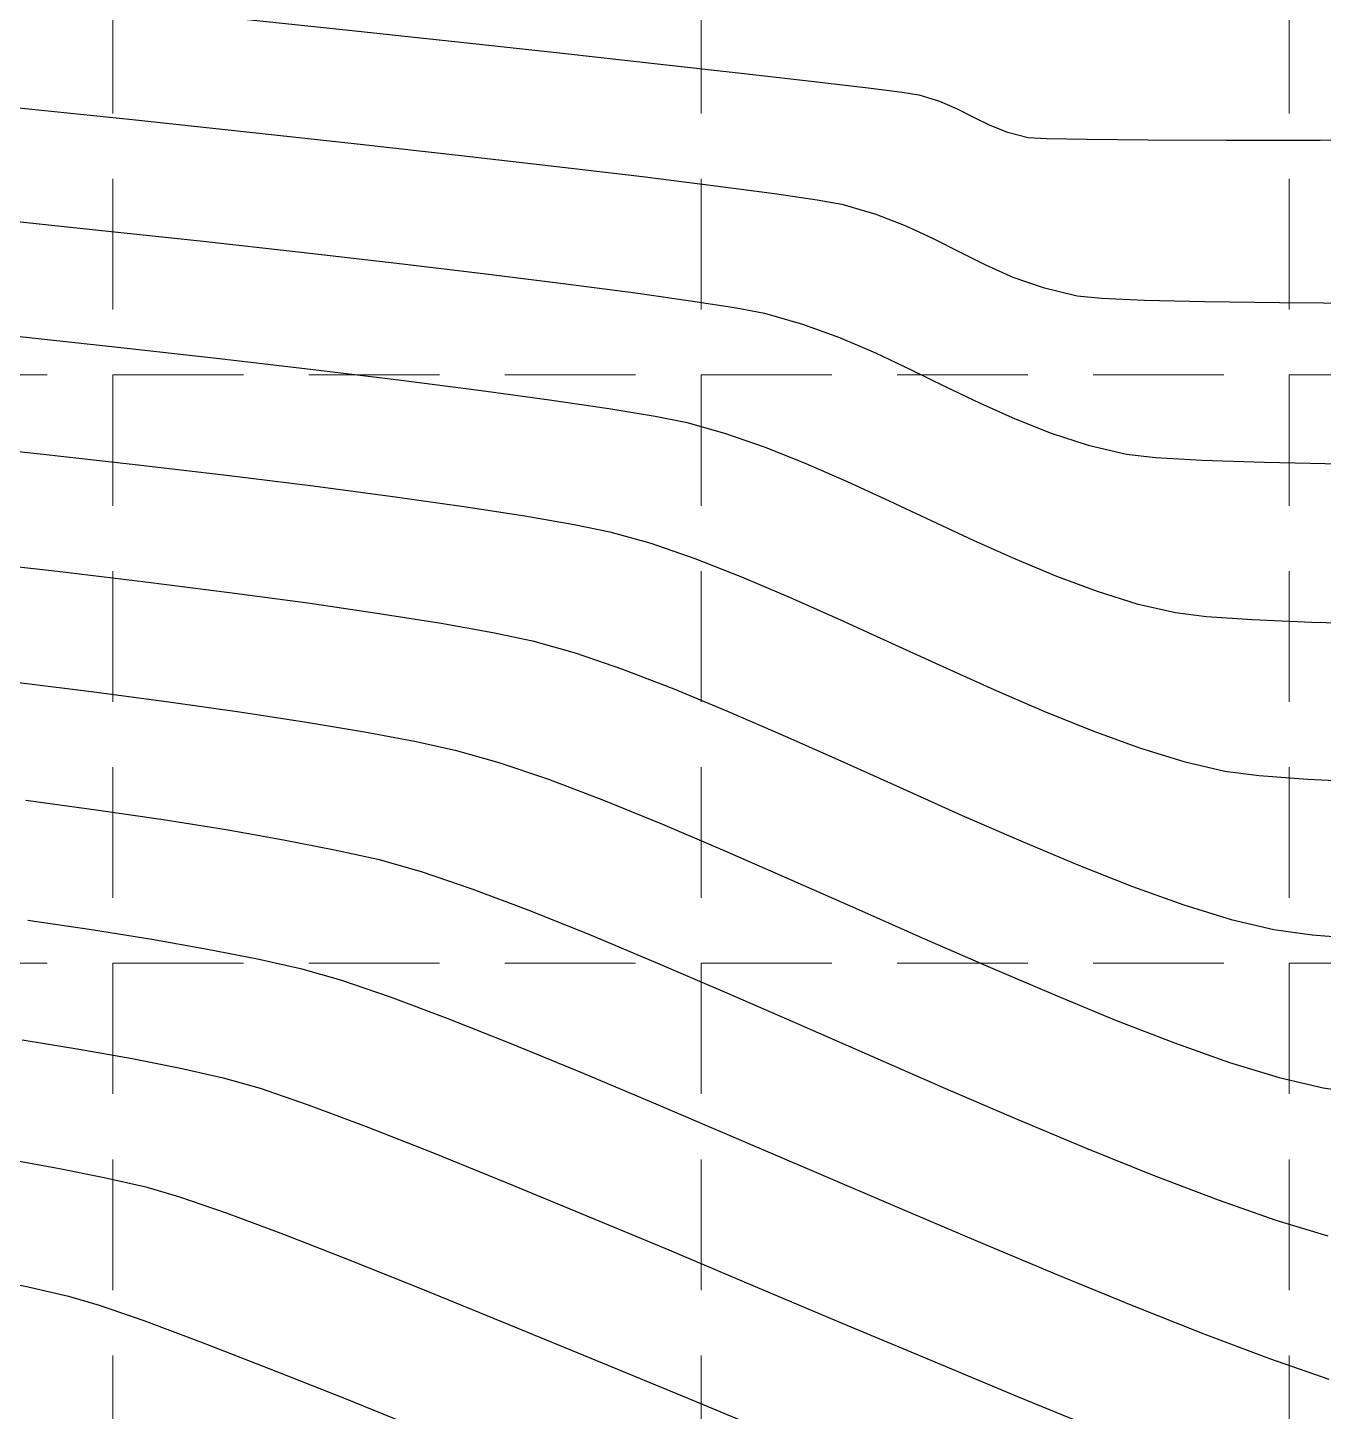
# Model space of a CAD drawing. Header units: inches. Extents: x 2547543 to 2548696, y 7125653 to 7126375.
# Drawn here: x 2548188.98 to 2548228.62, y 7125856.67 to 7125899 of the extents above; entities that cross this region are included whole.
import ezdxf

# ---------------------------------------------------------------- set-up
doc = ezdxf.new("R2010")
doc.units = ezdxf.units.IN
doc.header["$MEASUREMENT"] = 0
doc.linetypes.add('HIDDEN', pattern=[0.375, 0.25, -0.125])
for name, color, linetype in [('CONT-MJR', 6, 'Continuous'), ('CONT-MNR', 14, 'Continuous'), ('GRID', 254, 'HIDDEN')]:
    doc.layers.add(name, color=color, linetype=linetype)

msp = doc.modelspace()

# ---------------------------------------------------------------- linework, layer by layer
at = {"layer": 'CONT-MJR', "color": 35}
for points, elevation in [([(2548188.653297073, 7125889.565006956), (2548191.746351028, 7125889.231259597)], 570), ([(2548197.636568269, 7125888.557009568), (2548200.32865631, 7125888.228771523)], 570), ([(2548200.32865631, 7125888.228771523), (2548202.782013803, 7125887.914634543)], 570), ([(2548204.944103125, 7125887.620730939), (2548206.762386653, 7125887.353193027)], 570), ([(2548210.335500262, 7125886.590887677), (2548211.549872628, 7125886.165878664)], 570), ([(2548212.793300137, 7125885.666565221), (2548214.058579991, 7125885.11279608)], 570), ([(2548221.705801615, 7125881.7581407), (2548222.922369516, 7125881.378946229)], 570), ([(2548224.103167374, 7125881.104085931), (2548225.048328141, 7125880.986389506)], 570), ([(2548226.456699311, 7125880.891518204), (2548228.276535604, 7125880.817860455)], 570), ([(2548228.276535604, 7125880.817860455), (2548230.456091742, 7125880.763804688)], 570), ([(2548190.938977339, 7125871.408729574), (2548192.783521903, 7125871.111524762)], 565), ([(2548197.331736405, 7125870.216168759), (2548198.554678908, 7125869.868810981)], 565), ([(2548198.554678908, 7125869.868810981), (2548200.068831481, 7125869.351828303)], 565), ([(2548201.835809535, 7125868.688199351), (2548203.817228483, 7125867.900902742)], 565), ([(2548205.974703734, 7125867.012917099), (2548208.269850699, 7125866.047221043)], 565), ([(2548213.119621416, 7125863.974612176), (2548215.59747599, 7125862.913656607)], 565), ([(2548220.467200624, 7125860.857336305), (2548222.782301506, 7125859.907928814)], 565), ([(2548222.782301506, 7125859.907928814), (2548224.96638198, 7125859.041661257)], 565), ([(2548226.981057455, 7125858.281512257), (2548228.787943345, 7125857.650460432)], 565)]:
    msp.add_lwpolyline(points, dxfattribs=dict(at, elevation=elevation))
at = {"layer": 'CONT-MJR', "color": 35, "extrusion": (-0.1115342467183275, -0.993760590790848, 0), "elevation": -7365638.539289801}
msp.add_lwpolyline([(1737511.847695379, 570), (1737514.878542346, 570)], dxfattribs=at)
at = {"layer": 'CONT-MJR', "color": 35, "extrusion": (-0.1160193803047051, -0.9932469498537171, 0), "elevation": -7373407.384935825}
msp.add_lwpolyline([(1704245.457790948, 570.0000000000009), (1704248.355641244, 570.0000000000009)], dxfattribs=at)
at = {"layer": 'CONT-MJR', "color": 35, "extrusion": (-0.1346962123864381, -0.9908869412646166, 0), "elevation": -7404182.542656566}
msp.add_lwpolyline([(1565150.748400079, 570.0000000000009), (1565152.930373855, 570.0000000000009)], dxfattribs=at)
at = {"layer": 'CONT-MJR', "color": 35, "extrusion": (-0.1630823289533821, -0.9866124639305652, 0), "elevation": -7446056.772690199}
msp.add_lwpolyline([(1351986.247024653, 570), (1351987.688259346, 570)], dxfattribs=at)
at = {"layer": 'CONT-MJR', "color": 35, "extrusion": (-0.1978571980995426, -0.980230855033751, 0), "elevation": -7489195.754226437}
msp.add_lwpolyline([(1087924.228155226, 570), (1087925.220838806, 570)], dxfattribs=at)
at = {"layer": 'CONT-MJR', "color": 35, "extrusion": (-0.2703753647897176, -0.9627549855050491, 0), "elevation": -7549456.140542505}
msp.add_lwpolyline([(526636.7944661526, 570.0000000000009), (526638.0181569585, 570.0000000000009)], dxfattribs=at)
at = {"layer": 'CONT-MJR', "color": 35, "extrusion": (-0.3726400399865436, -0.9279759698391049, 0), "elevation": -7562216.779583025}
msp.add_lwpolyline([(-290711.421444322, 570.0000000000009), (-290710.0815092931, 570.0000000000009)], dxfattribs=at)
at = {"layer": 'CONT-MJR', "color": 35, "extrusion": (-0.4176762612109048, -0.9085959172376245, 0), "elevation": -7538878.640943646}
msp.add_lwpolyline([(-661016.1618578178, 570), (-661014.7531684604, 570)], dxfattribs=at)
at = {"layer": 'CONT-MJR', "color": 35, "extrusion": (-0.4242474596509628, -0.9055462953265861, 0), "elevation": -7533892.216019791}
msp.add_lwpolyline([(-715611.4477697243, 570), (-715610.0261128172, 570)], dxfattribs=at)
at = {"layer": 'CONT-MJR', "color": 35, "extrusion": (-0.4212389050297512, -0.9069497146420722, 0), "elevation": -7536226.37024918}
msp.add_lwpolyline([(-690595.198678405, 570.0000000000005), (-690593.7789524007, 570.0000000000005)], dxfattribs=at)
at = {"layer": 'CONT-MJR', "color": 35, "extrusion": (-0.4084712867346535, -0.912771169523521, 0), "elevation": -7545174.704853531}
msp.add_lwpolyline([(-584778.8850542759, 570.0000000000005), (-584777.4820068451, 570.0000000000005)], dxfattribs=at)
at = {"layer": 'CONT-MJR', "color": 35, "extrusion": (-0.3849931517581205, -0.922919429364963, 0), "elevation": -7557662.580411126}
msp.add_lwpolyline([(-391615.0544568193, 570), (-391613.6821814557, 570)], dxfattribs=at)
at = {"layer": 'CONT-MJR', "color": 35, "extrusion": (-0.3489808263162694, -0.9371298644604248, 0), "elevation": -7567157.122695114}
msp.add_lwpolyline([(-98782.77108372329, 570.0000000000009), (-98781.44241499249, 570.0000000000009)], dxfattribs=at)
at = {"layer": 'CONT-MJR', "color": 35, "extrusion": (-0.226713926842239, -0.9739613931649302, 0), "elevation": -7518050.980566306}
msp.add_lwpolyline([(866334.197932936, 570.0000000000005), (866335.4102991198, 570.0000000000005)], dxfattribs=at)
at = {"layer": 'CONT-MJR', "color": 35, "extrusion": (-0.06721011148873984, -0.9977388440437063, 0), "elevation": -7281034.747749825}
msp.add_lwpolyline([(2063531.858531407, 570), (2063533.270094342, 570)], dxfattribs=at)
at = {"layer": 'CONT-MJR', "color": 35, "extrusion": (-0.1455720166587327, -0.9893476577856288, 0), "elevation": -7420909.481726626}
msp.add_lwpolyline([(1483717.288501794, 565), (1483719.265648224, 565)], dxfattribs=at)
at = {"layer": 'CONT-MJR', "color": 35, "extrusion": (-0.1743967249263169, -0.9846754705663052, 0), "elevation": -7461066.965862581}
msp.add_lwpolyline([(1266414.344111121, 565), (1266416.071976236, 565)], dxfattribs=at)
at = {"layer": 'CONT-MJR', "color": 35, "extrusion": (-0.192952524920474, -0.9812080936920639, 0), "elevation": -7483642.673414667}
msp.add_lwpolyline([(1125354.287810093, 565), (1125355.843658125, 565)], dxfattribs=at)
at = {"layer": 'CONT-MJR', "color": 35, "extrusion": (-0.2172373070862046, -0.9761188208460762, 0), "elevation": -7509259.559179493}
msp.add_lwpolyline([(939337.1658142351, 565), (939338.5183313654, 565)], dxfattribs=at)
at = {"layer": 'CONT-MJR', "color": 35, "extrusion": (-0.351593541765523, -0.9361527553710322, 0), "elevation": -7566832.91545567}
msp.add_lwpolyline([(-119905.1278944607, 565.0000000000009), (-119903.2404054324, 565.0000000000009)], dxfattribs=at)
at = {"layer": 'CONT-MJR', "color": 35, "extrusion": (-0.3806081482939824, -0.9247364151217501, 0), "elevation": -7559416.673662945}
msp.add_lwpolyline([(-355746.523806693, 565.0000000000005), (-355744.1907361927, 565.0000000000005)], dxfattribs=at)
at = {"layer": 'CONT-MJR', "color": 35, "extrusion": (-0.3920494696418144, -0.919944135996079, 0), "elevation": -7554422.384766416}
msp.add_lwpolyline([(-449482.749405758, 565.0000000000009), (-449480.1466019615, 565.0000000000009)], dxfattribs=at)
at = {"layer": 'CONT-MJR', "color": 35, "extrusion": (0.3938857405812837, 0.9191594112920423, 0), "elevation": 7553509.747632725}
msp.add_lwpolyline([(464564.8093285966, 565), (464562.1380437277, 565)], dxfattribs=at)
at = {"layer": 'CONT-MJR', "color": 35, "extrusion": (-0.3912693770670801, -0.9202761947206606, 0), "elevation": -7554800.735738032}
msp.add_lwpolyline([(-443069.7899187906, 565), (-443067.1146480981, 565)], dxfattribs=at)
at = {"layer": 'CONT-MJR', "color": 35, "extrusion": (-0.3866852319312754, -0.9222117606093818, 0), "elevation": -7556911.90947309}
msp.add_lwpolyline([(-405468.8856795873, 565), (-405466.2748511364, 565)], dxfattribs=at)
at = {"layer": 'CONT-MJR', "color": 35, "extrusion": (-0.3530142038223162, -0.9356179625785818, 0), "elevation": -7566641.325848757}
msp.add_lwpolyline([(-131364.4049039185, 565.0000000000009), (-131362.2515939614, 565.0000000000009)], dxfattribs=at)
at = {"layer": 'CONT-MNR', "color": 35, "extrusion": (-0.1054638900375456, -0.9944231332275757, 0), "elevation": -7354901.69728693}
msp.add_lwpolyline([(1782459.10933323, 573.0000000000009), (1782462.726853416, 573.0000000000009)], dxfattribs=at)
at = {"layer": 'CONT-MNR', "color": 35}
for points, elevation in [([(2548198.713538568, 7125898.937375983), (2548202.143844711, 7125898.568943806)], 573), ([(2548202.143844711, 7125898.568943806), (2548205.344895727, 7125898.220606415)], 573), ([(2548214.612238286, 7125897.168388925), (2548215.73378099, 7125897.025663629)], 573), ([(2548215.73378099, 7125897.025663629), (2548216.252775497, 7125896.945088386)], 573), ([(2548217.4236707, 7125896.518752039), (2548217.920171624, 7125896.268257774)], 573), ([(2548217.920171624, 7125896.268257774), (2548218.41696313, 7125896.023827137)], 573), ([(2548218.41696313, 7125896.023827137), (2548218.958736495, 7125895.808670892)], 573), ([(2548199.062275906, 7125895.449139837), (2548202.244423059, 7125895.092883908)], 572), ([(2548218.958736495, 7125895.808670892), (2548219.590182994, 7125895.645999809)], 573), ([(2548221.403065952, 7125895.590051518), (2548223.263585779, 7125895.57420755)], 573), ([(2548223.263585779, 7125895.57420755), (2548225.662945566, 7125895.565506243)], 573), ([(2548228.528236112, 7125895.563239505), (2548231.786548213, 7125895.56669924)], 573), ([(2548202.244423059, 7125895.092883908), (2548205.174125632, 7125894.755954841)], 572), ([(2548205.174125632, 7125894.755954841), (2548207.790002934, 7125894.445288666)], 572), ([(2548211.834758961, 7125893.930489099), (2548213.140876303, 7125893.740227764)], 572), ([(2548187.796333796, 7125893.163919104), (2548191.054218055, 7125892.822636904)], 571), ([(2548215.850100192, 7125892.94304243), (2548216.689357942, 7125892.549616951)], 572), ([(2548197.348975233, 7125892.132151389), (2548200.280372141, 7125891.794959087)], 571), ([(2548217.488254661, 7125892.142411668), (2548218.287504342, 7125891.742571716)], 572), ([(2548219.127820982, 7125891.371242227), (2548220.049918576, 7125891.049568338)], 572), ([(2548221.094511121, 7125890.798695182), (2548221.832026822, 7125890.727093357)], 572), ([(2548221.832026822, 7125890.727093357), (2548223.150391807, 7125890.670359945)], 572), ([(2548224.98766016, 7125890.627403721), (2548227.281885962, 7125890.597133459)], 572), ([(2548212.693384187, 7125889.930305963), (2548213.821490419, 7125889.519402986)], 571), ([(2548217.056897336, 7125888.028243621), (2548218.121616252, 7125887.515591132)], 571), ([(2548221.425249076, 7125886.227148827), (2548222.598839247, 7125885.951390557)], 571), ([(2548223.488159106, 7125885.850373434), (2548224.917022977, 7125885.769566949)], 571), ([(2548226.825080935, 7125885.707512196), (2548229.15198305, 7125885.662750267)], 571), ([(2548197.714969655, 7125884.979571056), (2548200.152461956, 7125884.65842403)], 569), ([(2548205.70205464, 7125883.806595878), (2548206.792255951, 7125883.580628573)], 569), ([(2548206.792255951, 7125883.580628573), (2548208.045336731, 7125883.22858376)], 569), ([(2548208.045336731, 7125883.22858376), (2548209.395073737, 7125882.761141573)], 569), ([(2548210.823935513, 7125882.200168204), (2548212.314390605, 7125881.567529841)], 569), ([(2548195.160296883, 7125881.724712368), (2548197.558997007, 7125881.399583529)], 568), ([(2548212.314390605, 7125881.567529841), (2548213.848907557, 7125880.885092678)], 569), ([(2548197.558997007, 7125881.399583529), (2548199.734534839, 7125881.082230333)], 568), ([(2548199.734534839, 7125881.082230333), (2548201.637405529, 7125880.778921681)], 568), ([(2548201.637405529, 7125880.778921681), (2548203.218104221, 7125880.495926477)], 568), ([(2548213.848907557, 7125880.885092678), (2548215.409954913, 7125880.174722901)], 569), ([(2548204.427126064, 7125880.239513619), (2548205.730531831, 7125879.873566596)], 568), ([(2548215.409954913, 7125880.174722901), (2548216.980001219, 7125879.458286703)], 569), ([(2548216.980001219, 7125879.458286703), (2548218.541515019, 7125878.757650273)], 569), ([(2548218.541515019, 7125878.757650273), (2548220.076964858, 7125878.094679801)], 569), ([(2548195.531595898, 7125878.06176013), (2548197.514783581, 7125877.756125922)], 567), ([(2548197.514783581, 7125877.756125922), (2548199.289575924, 7125877.456909248)], 567), ([(2548212.15980347, 7125877.322318783), (2548213.949689472, 7125876.525995468)], 568), ([(2548200.817978323, 7125877.169277648), (2548202.061996178, 7125876.898398666)], 567), ([(2548204.920646865, 7125876.005402378), (2548206.59964028, 7125875.366571309)], 567), ([(2548228.147648196, 7125876.007408991), (2548230.012880469, 7125875.922311046)], 569), ([(2548206.59964028, 7125875.366571309), (2548208.407081986, 7125874.629818754)], 567), ([(2548217.578661514, 7125874.901830198), (2548219.369209935, 7125874.119329673)], 568), ([(2548219.369209935, 7125874.119329673), (2548221.111441542, 7125873.386778171)], 568), ([(2548198.369463125, 7125873.851466582), (2548199.696866292, 7125873.557283713)], 566), ([(2548201.021291037, 7125873.185111066), (2548202.571427151, 7125872.658705893)], 566), ([(2548221.111441542, 7125873.386778171), (2548222.781087525, 7125872.726846406)], 568), ([(2548212.293318992, 7125872.953450579), (2548214.315118655, 7125872.059285653)], 567), ([(2548214.315118655, 7125872.059285653), (2548216.351375333, 7125871.158100633)], 567), ([(2548206.221315297, 7125871.233342603), (2548208.257308233, 7125870.379456807)], 566), ([(2548216.351375333, 7125871.158100633), (2548218.373591209, 7125870.272620865)], 567), ([(2548228.277276231, 7125871.249537655), (2548229.834511502, 7125871.122945101)], 568), ([(2548218.373591209, 7125870.272620865), (2548220.353268462, 7125869.4255717)], 567), ([(2548212.591994094, 7125868.501957702), (2548214.826927924, 7125867.523416715)], 566), ([(2548224.07101583, 7125867.93766656), (2548225.752090306, 7125867.342261283)], 567), ([(2548214.826927924, 7125867.523416715), (2548217.06441629, 7125866.548396316)], 566), ([(2548193.661788028, 7125867.167008339), (2548194.966606519, 7125866.875053806)], 564), ([(2548225.752090306, 7125867.342261283), (2548227.276634887, 7125866.876187998)], 567), ([(2548196.092478593, 7125866.551729012), (2548197.563207897, 7125866.046820853)], 564), ([(2548197.563207897, 7125866.046820853), (2548199.336066091, 7125865.383303964)], 564), ([(2548191.323723048, 7125863.821881531), (2548192.601476632, 7125863.533938852)], 563), ([(2548195.052263967, 7125862.743726325), (2548196.814346449, 7125862.08524584)], 563), ([(2548206.040130641, 7125862.670847324), (2548208.59422102, 7125861.602641918)], 564), ([(2548227.174392003, 7125862.514868748), (2548228.757737089, 7125862.034231234)], 566), ([(2548208.59422102, 7125861.602641918), (2548211.2367986, 7125860.490700982)], 564), ([(2548189.002388341, 7125860.473593416), (2548190.236346746, 7125860.192823898)], 562), ([(2548203.703531984, 7125859.328016359), (2548206.383179536, 7125858.223818541)], 563), ([(2548213.925135044, 7125859.357999155), (2548216.616502013, 7125858.227511078)], 564), ([(2548194.274395496, 7125858.792656234), (2548196.342101907, 7125857.989681769)], 562), ([(2548216.616502013, 7125858.227511078), (2548219.26817117, 7125857.122211389)], 564), ([(2548219.26817117, 7125857.122211389), (2548221.837414176, 7125856.065074729)], 564)]:
    msp.add_lwpolyline(points, dxfattribs=dict(at, elevation=elevation))
at = {"layer": 'CONT-MNR', "color": 35, "extrusion": (-0.1097386082573235, -0.9939604810342038, 0), "elevation": -7362497.731257461}
msp.add_lwpolyline([(1750829.2570738, 573), (1750832.184333417, 573)], dxfattribs=at)
at = {"layer": 'CONT-MNR', "color": 35, "extrusion": (-0.1116343149604243, -0.9937493545775599, 0), "elevation": -7365823.921152465}
msp.add_lwpolyline([(1736785.577740405, 573), (1736788.14971111, 573)], dxfattribs=at)
at = {"layer": 'CONT-MNR', "color": 35, "extrusion": (-0.1142005743925782, -0.9934577136488525, 0), "elevation": -7370285.087782187}
msp.add_lwpolyline([(1717758.085183824, 573.0000000000009), (1717760.239269031, 573.0000000000009)], dxfattribs=at)
at = {"layer": 'CONT-MNR', "color": 35, "extrusion": (-0.1182269287513895, -0.9929866027887858, 0), "elevation": -7377188.008465094}
msp.add_lwpolyline([(1687868.360553289, 573), (1687870.034166393, 573)], dxfattribs=at)
at = {"layer": 'CONT-MNR', "color": 35, "extrusion": (-0.2929002695531926, -0.9561429977234928, 0), "elevation": -7559749.693863258}
msp.add_lwpolyline([(349281.9907518288, 573), (349282.6496423795, 573)], dxfattribs=at)
at = {"layer": 'CONT-MNR', "color": 35, "extrusion": (-0.3961154664416615, -0.9182007064066685, 0), "elevation": -7552391.550671032}
msp.add_lwpolyline([(-482903.3739369116, 573.0000000000009), (-482902.7848482584, 573.0000000000009)], dxfattribs=at)
at = {"layer": 'CONT-MNR', "color": 35, "extrusion": (-0.1037770923665607, -0.9946005806855043, 0), "elevation": -7351864.466228575}
msp.add_lwpolyline([(1794925.050179656, 572), (1794928.640763468, 572)], dxfattribs=at)
at = {"layer": 'CONT-MNR', "color": 35, "extrusion": (-0.1061939533435986, -0.9943454350844366, 0), "elevation": -7356204.951418304}
msp.add_lwpolyline([(1777056.180303894, 572.0000000000005), (1777059.703118114, 572.0000000000005)], dxfattribs=at)
at = {"layer": 'CONT-MNR', "color": 35, "extrusion": (-0.1086397524704268, -0.9940811859114751, 0), "elevation": -7360554.314133146}
msp.add_lwpolyline([(1758957.834745725, 572.0000000000009), (1758961.22804105, 572.0000000000009)], dxfattribs=at)
at = {"layer": 'CONT-MNR', "color": 35, "extrusion": (-0.05708256759616417, -0.9983694609094518, 0), "elevation": -7259735.511600329}
msp.add_lwpolyline([(2137300.198633904, 573), (2137300.76366751, 573)], dxfattribs=at)
at = {"layer": 'CONT-MNR', "color": 35, "extrusion": (-0.01897102362725843, -0.9998200339373752, 0), "elevation": -7172955.53912455}
msp.add_lwpolyline([(2412576.027093664, 573), (2412577.276089102, 573)], dxfattribs=at)
at = {"layer": 'CONT-MNR', "color": 35, "extrusion": (-0.0007911022697999315, -0.9999996870785504, 0), "elevation": -7127909.242766596}
msp.add_lwpolyline([(2542587.553394868, 573.0000000000005), (2542590.418686311, 573.0000000000005)], dxfattribs=at)
at = {"layer": 'CONT-MNR', "color": 35, "extrusion": (-0.1228935332202932, -0.9924198604888119, 0), "elevation": -7385037.429944317}
msp.add_lwpolyline([(1653165.67371483, 572.0000000000009), (1653167.9315005, 572.0000000000009)], dxfattribs=at)
at = {"layer": 'CONT-MNR', "color": 35, "extrusion": (-0.1304289846773015, -0.9914576541416422, 0), "elevation": -7397382.762335183}
msp.add_lwpolyline([(1597019.198045667, 572), (1597021.017674251, 572)], dxfattribs=at)
at = {"layer": 'CONT-MNR', "color": 35, "extrusion": (-0.1794950675506974, -0.9837588732636523, 0), "elevation": -7467552.886738146}
msp.add_lwpolyline([(1227764.510042831, 572.0000000000009), (1227765.269140743, 572.0000000000009)], dxfattribs=at)
at = {"layer": 'CONT-MNR', "color": 35, "extrusion": (-0.2787073306071275, -0.9603760845969923, 0), "elevation": -7553743.689080473}
msp.add_lwpolyline([(461204.8915789323, 572), (461205.976697376, 572)], dxfattribs=at)
at = {"layer": 'CONT-MNR', "color": 35, "extrusion": (-0.3629680264048989, -0.9318015946582902, 0), "elevation": -7564839.285655744}
msp.add_lwpolyline([(-212040.6929436019, 572.0000000000005), (-212039.705251819, 572.0000000000005)], dxfattribs=at)
at = {"layer": 'CONT-MNR', "color": 35, "extrusion": (-0.107415732179274, -0.9942141924557255, 0), "elevation": -7358379.586005511}
msp.add_lwpolyline([(1768014.716217731, 571.0000000000005), (1768017.936643643, 571.0000000000005)], dxfattribs=at)
at = {"layer": 'CONT-MNR', "color": 35, "extrusion": (-0.4541207083912471, -0.8909401675815453, 0), "elevation": -7505941.870429439}
msp.add_lwpolyline([(-965706.7683013044, 572), (-965705.8716117763, 572)], dxfattribs=at)
at = {"layer": 'CONT-MNR', "color": 35, "extrusion": (-0.1107166928342494, -0.9938520080614853, 0), "elevation": -7364210.18793574}
msp.add_lwpolyline([(1743572.72975341, 571.0000000000009), (1743575.841850589, 571.0000000000009)], dxfattribs=at)
at = {"layer": 'CONT-MNR', "color": 35, "extrusion": (-0.1183406987355267, -0.9929730505017684, 0), "elevation": -7377374.314883354}
msp.add_lwpolyline([(1687011.191561372, 571.0000000000009), (1687013.927881134, 571.0000000000009)], dxfattribs=at)
at = {"layer": 'CONT-MNR', "color": 35, "extrusion": (-0.4041882435367834, -0.9146758244245061, 0), "elevation": -7547840.778171257}
msp.add_lwpolyline([(-549408.0041266936, 572.0000000000009), (-549407.0854223641, 572.0000000000009)], dxfattribs=at)
at = {"layer": 'CONT-MNR', "color": 35, "extrusion": (-0.1233097051287621, -0.9923682364027265, 0), "elevation": -7385726.512239021}
msp.add_lwpolyline([(1650064.138503445, 571), (1650066.607394082, 571)], dxfattribs=at)
at = {"layer": 'CONT-MNR', "color": 35, "extrusion": (-0.1298846410755499, -0.9915291120348789, 0), "elevation": -7396501.290915066}
msp.add_lwpolyline([(1601076.06812394, 571.0000000000005), (1601078.216590873, 571.0000000000005)], dxfattribs=at)
at = {"layer": 'CONT-MNR', "color": 35, "extrusion": (-0.139519250195489, -0.9902193589426984, 0), "elevation": -7411719.117258801}
msp.add_lwpolyline([(1529085.520502512, 571), (1529087.295612593, 571)], dxfattribs=at)
at = {"layer": 'CONT-MNR', "color": 35, "extrusion": (-0.2335234064612088, -0.9723511807134051, 0), "elevation": -7523937.602152596}
msp.add_lwpolyline([(813702.4222892628, 572), (813703.496584811, 572)], dxfattribs=at)
at = {"layer": 'CONT-MNR', "color": 35, "extrusion": (-0.1558702445515278, -0.9877775391571966, 0), "elevation": -7435984.732967986}
msp.add_lwpolyline([(1406349.630003305, 571), (1406350.978982366, 571)], dxfattribs=at)
at = {"layer": 'CONT-MNR', "color": 35, "extrusion": (-0.1916574277029367, -0.9814618843369791, 0), "elevation": -7482173.350611966}
msp.add_lwpolyline([(1135241.814068613, 571.0000000000009), (1135242.684704626, 571.0000000000009)], dxfattribs=at)
at = {"layer": 'CONT-MNR', "color": 35, "extrusion": (-0.02337409638987509, -0.999726788486713, 0), "elevation": -7183506.208526554}
msp.add_lwpolyline([(2380965.691095992, 572.0000000000009), (2380967.528866444, 572.0000000000009)], dxfattribs=at)
at = {"layer": 'CONT-MNR', "color": 35, "extrusion": (-0.006944377795864952, -0.9999758875178083, 0), "elevation": -7143414.627178486}
msp.add_lwpolyline([(2498680.96136251, 572.0000000000009), (2498683.650664688, 572.0000000000009)], dxfattribs=at)
at = {"layer": 'CONT-MNR', "color": 35, "extrusion": (-0.2732158388696388, -0.9619527563195397, 0), "elevation": -7550981.528328698}
msp.add_lwpolyline([(504353.0119093417, 571.0000000000009), (504354.2290881013, 571.0000000000009)], dxfattribs=at)
at = {"layer": 'CONT-MNR', "color": 35, "extrusion": (-0.392732902414528, -0.9196525797066308, 0), "elevation": -7554110.089310151}
msp.add_lwpolyline([(-455099.8586626449, 571), (-455098.6667884677, 571)], dxfattribs=at)
at = {"layer": 'CONT-MNR', "color": 35, "extrusion": (-0.4246120908101557, -0.905375376480843, 0), "elevation": -7533607.34659085}
msp.add_lwpolyline([(-718647.6085832398, 571), (-718646.4213626902, 571)], dxfattribs=at)
at = {"layer": 'CONT-MNR', "color": 35, "extrusion": (0.4382431272052429, 0.8988564743369041, 0), "elevation": 7521889.201399046}
msp.add_lwpolyline([(832391.2381936018, 571.0000000000009), (832390.0540039856, 571.0000000000009)], dxfattribs=at)
at = {"layer": 'CONT-MNR', "color": 35, "extrusion": (-0.4111202311694871, -0.9115811294246647, 0), "elevation": -7543448.612844831}
msp.add_lwpolyline([(-606688.9693742478, 571), (-606687.7892406844, 571)], dxfattribs=at)
at = {"layer": 'CONT-MNR', "color": 35, "extrusion": (-0.3695559403339451, -0.9292084841217786, 0), "elevation": -7563144.227227909}
msp.add_lwpolyline([(-265586.9846086935, 571), (-265585.803364398, 571)], dxfattribs=at)
at = {"layer": 'CONT-MNR', "color": 35, "extrusion": (-0.3086347776454596, -0.9511806211376143, 0), "elevation": -7564474.640668535}
msp.add_lwpolyline([(224521.338589815, 571), (224522.526821672, 571)], dxfattribs=at)
at = {"layer": 'CONT-MNR', "color": 35, "extrusion": (-0.1063962516597926, -0.9943238092456332, 0), "elevation": -7356555.8759943}
msp.add_lwpolyline([(1775554.820664132, 569.0000000000005), (1775557.796571999, 569.0000000000005)], dxfattribs=at)
at = {"layer": 'CONT-MNR', "color": 35, "extrusion": (-0.1118528939196863, -0.9937247758417778, 0), "elevation": -7366191.790027514}
msp.add_lwpolyline([(1735147.935515895, 569), (1735150.859917964, 569)], dxfattribs=at)
at = {"layer": 'CONT-MNR', "color": 35, "extrusion": (-0.1128634139793634, -0.9936105121147436, 0), "elevation": -7367956.291516795}
msp.add_lwpolyline([(1727688.945313504, 571.0000000000009), (1727689.840352203, 571.0000000000009)], dxfattribs=at)
at = {"layer": 'CONT-MNR', "color": 35, "extrusion": (-0.03250528115173958, -0.9994715637261755, 0), "elevation": -7204950.960408882}
msp.add_lwpolyline([(2315249.422148006, 571.0000000000009), (2315251.331214784, 571.0000000000009)], dxfattribs=at)
at = {"layer": 'CONT-MNR', "color": 35, "extrusion": (-0.1174578558674053, -0.9930778680924431, 0), "elevation": -7375864.52008471}
msp.add_lwpolyline([(1693562.09673528, 569), (1693564.917737711, 569)], dxfattribs=at)
at = {"layer": 'CONT-MNR', "color": 35, "extrusion": (-0.1235554764289026, -0.9923376664444552, 0), "elevation": -7386127.854687255}
msp.add_lwpolyline([(1648227.794769107, 569.0000000000005), (1648230.460483617, 569.0000000000005)], dxfattribs=at)
at = {"layer": 'CONT-MNR', "color": 35, "extrusion": (-0.1394357670437916, -0.9902311179057693, 0), "elevation": -7411582.974218442}
msp.add_lwpolyline([(1529703.892407114, 569.0000000000009), (1529706.091979712, 569.0000000000009)], dxfattribs=at)
at = {"layer": 'CONT-MNR', "color": 35, "extrusion": (-0.151425488104835, -0.9884686750485381, 0), "elevation": -7429576.245391648}
msp.add_lwpolyline([(1439777.665293023, 569.0000000000005), (1439779.554141663, 569.0000000000005)], dxfattribs=at)
at = {"layer": 'CONT-MNR', "color": 35, "extrusion": (-0.1697307468917584, -0.9854904736016304, 0), "elevation": -7454999.464435932}
msp.add_lwpolyline([(1301749.336804964, 569), (1301750.863394797, 569)], dxfattribs=at)
at = {"layer": 'CONT-MNR', "color": 35, "extrusion": (-0.3654462710182806, -0.9308324355107279, 0), "elevation": -7564236.426920768}
msp.add_lwpolyline([(-232171.3253648318, 569), (-232169.7903283192, 569)], dxfattribs=at)
at = {"layer": 'CONT-MNR', "color": 35, "extrusion": (-0.1114714821281357, -0.9937676331377254, 0), "elevation": -7365521.763995581}
msp.add_lwpolyline([(1737973.179040245, 568), (1737975.967577308, 568)], dxfattribs=at)
at = {"layer": 'CONT-MNR', "color": 35, "extrusion": (-0.1185252527417695, -0.9929510383007311, 0), "elevation": -7377677.152214704}
msp.add_lwpolyline([(1685630.789187845, 568.0000000000009), (1685633.504840523, 568.0000000000009)], dxfattribs=at)
at = {"layer": 'CONT-MNR', "color": 35, "extrusion": (-0.1259676039670269, -0.9920343556302907, 0), "elevation": -7390109.523855674}
msp.add_lwpolyline([(1630264.303838326, 568.0000000000005), (1630266.896850902, 568.0000000000005)], dxfattribs=at)
at = {"layer": 'CONT-MNR', "color": 35, "extrusion": (-0.2074683429925575, -0.9782417322195586, 0), "elevation": -7499505.179193069}
msp.add_lwpolyline([(1014364.111272877, 568), (1014365.34718605, 568)], dxfattribs=at)
at = {"layer": 'CONT-MNR', "color": 35, "extrusion": (-0.3246055749648122, -0.9458494704242127, 0), "elevation": -7567171.491007435}
msp.add_lwpolyline([(97118.70726620825, 568), (97120.23947559204, 568)], dxfattribs=at)
at = {"layer": 'CONT-MNR', "color": 35, "extrusion": (-0.3599899580194467, -0.9329561780304353, 0), "elevation": -7565462.183598863}
msp.add_lwpolyline([(-187879.3862218047, 568.0000000000009), (-187877.7025368372, 568.0000000000009)], dxfattribs=at)
at = {"layer": 'CONT-MNR', "color": 35, "extrusion": (-0.1225283192995603, -0.9924650175042066, 0), "elevation": -7384410.872311691}
msp.add_lwpolyline([(1655866.181094996, 567), (1655868.579573585, 567)], dxfattribs=at)
at = {"layer": 'CONT-MNR', "color": 35, "extrusion": (-0.1313828327861752, -0.9913317059637909, 0), "elevation": -7398898.024168257}
msp.add_lwpolyline([(1589884.496400062, 567.0000000000009), (1589886.802383565, 567.0000000000009)], dxfattribs=at)
at = {"layer": 'CONT-MNR', "color": 35, "extrusion": (-0.3832671130948297, -0.9236375479699573, 0), "elevation": -7558373.805736146}
msp.add_lwpolyline([(-377493.7023801641, 568.0000000000009), (-377491.8963683345, 568.0000000000009)], dxfattribs=at)
at = {"layer": 'CONT-MNR', "color": 35, "extrusion": (-0.1410738784723049, -0.9899990711171307, 0), "elevation": -7414096.488784502}
msp.add_lwpolyline([(1517433.778267669, 567.0000000000009), (1517435.953611551, 567.0000000000009)], dxfattribs=at)
at = {"layer": 'CONT-MNR', "color": 35, "extrusion": (-0.3749751657722297, -0.9270348564396534, 0), "elevation": -7561456.622291984}
msp.add_lwpolyline([(-309738.4865994994, 569), (-309736.8773240638, 569)], dxfattribs=at)
at = {"layer": 'CONT-MNR', "color": 35, "extrusion": (0.3980956982135249, 0.9173438913863688, 0), "elevation": 7551312.33135095}
msp.add_lwpolyline([(499196.1472699088, 568), (499194.2492602407, 568)], dxfattribs=at)
at = {"layer": 'CONT-MNR', "color": 35, "extrusion": (-0.1849445255118552, -0.9827489620870605, 0), "elevation": -7474224.183257412}
msp.add_lwpolyline([(1186348.181898018, 567), (1186349.73712978, 567)], dxfattribs=at)
at = {"layer": 'CONT-MNR', "color": 35, "extrusion": (-0.3427724563951672, -0.9394184600787997, 0), "elevation": -7567641.026115583}
msp.add_lwpolyline([(-48708.14952408103, 569.0000000000009), (-48706.62653127965, 569.0000000000009)], dxfattribs=at)
at = {"layer": 'CONT-MNR', "color": 35, "extrusion": (-0.2700060635926309, -0.9628586218252461, 0), "elevation": -7549242.017686713}
msp.add_lwpolyline([(529528.3545636002, 567), (529529.7427252163, 567)], dxfattribs=at)
at = {"layer": 'CONT-MNR', "color": 35, "extrusion": (-0.2958628525228074, -0.9552304290049954, 0), "elevation": -7560779.039837311}
msp.add_lwpolyline([(325857.8622229854, 569), (325859.2776607526, 569)], dxfattribs=at)
at = {"layer": 'CONT-MNR', "color": 35, "extrusion": (-0.3222863543015801, -0.9466422269426801, 0), "elevation": -7566906.804560145}
msp.add_lwpolyline([(115664.1739632441, 567.0000000000009), (115665.7818012033, 567.0000000000009)], dxfattribs=at)
at = {"layer": 'CONT-MNR', "color": 35, "extrusion": (-0.4094936537655385, -0.9123129657775062, 0), "elevation": -7544506.988029893}
msp.add_lwpolyline([(-593232.5890351511, 568), (-593230.6002706746, 568)], dxfattribs=at)
at = {"layer": 'CONT-MNR', "color": 35, "extrusion": (-0.2276753348604404, -0.9737371010165867, 0), "elevation": -7518898.206967642}
msp.add_lwpolyline([(858914.2630900827, 569.0000000000009), (858915.5528421535, 569.0000000000009)], dxfattribs=at)
at = {"layer": 'CONT-MNR', "color": 35, "extrusion": (-0.1302552397962381, -0.9914804952724107, 0), "elevation": -7397087.057882684}
msp.add_lwpolyline([(1598333.26680011, 569.0000000000009), (1598334.330578942, 569.0000000000009)], dxfattribs=at)
at = {"layer": 'CONT-MNR', "color": 35, "extrusion": (-0.07439058853064136, -0.9972291814513177, 0), "elevation": -7295695.689605951}
msp.add_lwpolyline([(2011067.870278842, 569.0000000000009), (2011069.359842887, 569.0000000000009)], dxfattribs=at)
at = {"layer": 'CONT-MNR', "color": 35, "extrusion": (-0.4075212357034578, -0.9131957306354026, 0), "elevation": -7545771.313890718}
msp.add_lwpolyline([(-576925.9189820997, 568), (-576923.9318983201, 568)], dxfattribs=at)
at = {"layer": 'CONT-MNR', "color": 35, "extrusion": (-0.1345403102216789, -0.9909081213338876, 0), "elevation": -7403921.902411114}
msp.add_lwpolyline([(1566303.618218152, 566), (1566305.791432426, 566)], dxfattribs=at)
at = {"layer": 'CONT-MNR', "color": 35, "extrusion": (-0.1459225366188767, -0.9892960190492595, 0), "elevation": -7421438.350684103}
msp.add_lwpolyline([(1481089.523382356, 566.0000000000009), (1481091.599634749, 566.0000000000009)], dxfattribs=at)
at = {"layer": 'CONT-MNR', "color": 35, "extrusion": (0.1584773618388154, 0.9873626110931126, 0), "elevation": 7439653.247113611}
msp.add_lwpolyline([(-1386700.790446613, 566), (-1386702.736752087, 566)], dxfattribs=at)
at = {"layer": 'CONT-MNR', "color": 35, "extrusion": (-0.1731515638980304, -0.9848951903221308, 0), "elevation": -7459463.445565951}
msp.add_lwpolyline([(1275848.745607867, 566), (1275850.5290451, 566)], dxfattribs=at)
at = {"layer": 'CONT-MNR', "color": 35, "extrusion": (-0.3916746052273824, -0.9201038004594776, 0), "elevation": -7554612.850374943}
msp.add_lwpolyline([(-446407.8928151536, 567), (-446405.8197966795, 567)], dxfattribs=at)
at = {"layer": 'CONT-MNR', "color": 35, "extrusion": (-0.1914942056530942, -0.9814937438421553, 0), "elevation": -7481965.827229708}
msp.add_lwpolyline([(1136475.617145491, 566.0000000000005), (1136477.20492609, 566.0000000000005)], dxfattribs=at)
at = {"layer": 'CONT-MNR', "color": 35, "extrusion": (-0.270528794193416, -0.9627118839571144, 0), "elevation": -7549524.548530055}
msp.add_lwpolyline([(525428.1498423843, 566), (525429.5255652431, 566)], dxfattribs=at)
at = {"layer": 'CONT-MNR', "color": 35, "extrusion": (0.4003037036593642, 0.9163825319355428, 0), "elevation": 7550084.318059962}
msp.add_lwpolyline([(517378.2612205818, 567), (517376.1018114262, 567)], dxfattribs=at)
at = {"layer": 'CONT-MNR', "color": 35, "extrusion": (0.353057455821064, 0.935601642200973, 0), "elevation": 7566640.078385009}
msp.add_lwpolyline([(131739.9608995984, 566), (131738.0968926786, 566)], dxfattribs=at)
at = {"layer": 'CONT-MNR', "color": 35, "extrusion": (-0.3378909803687952, -0.941185255614119, 0), "elevation": -7567787.837590376}
msp.add_lwpolyline([(-9418.412077809218, 568.0000000000009), (-9416.741002386436, 568.0000000000009)], dxfattribs=at)
at = {"layer": 'CONT-MNR', "color": 35, "extrusion": (-0.3734430905738934, -0.9276530914639476, 0), "elevation": -7561946.48569189}
msp.add_lwpolyline([(-297258.0520816371, 566.0000000000009), (-297255.9975202633, 566.0000000000009)], dxfattribs=at)
at = {"layer": 'CONT-MNR', "color": 35, "extrusion": (-0.2940936537813017, -0.9557766071659025, 0), "elevation": -7560158.529177135}
msp.add_lwpolyline([(339859.4466867042, 568), (339860.9655231072, 568)], dxfattribs=at)
at = {"layer": 'CONT-MNR', "color": 35, "extrusion": (0.2281134413121392, 0.9736345607530237, 0), "elevation": 7519279.535471339}
msp.add_lwpolyline([(-855533.5935064082, 568), (-855534.9351558336, 568)], dxfattribs=at)
at = {"layer": 'CONT-MNR', "color": 35, "extrusion": (-0.1359591125011763, -0.9907144491365272, 0), "elevation": -7406158.464632394}
msp.add_lwpolyline([(1555738.266735152, 568), (1555739.443111054, 568)], dxfattribs=at)
at = {"layer": 'CONT-MNR', "color": 35, "extrusion": (0.3951271595124342, 0.9186264353999594, 0), "elevation": 7552879.196358895}
msp.add_lwpolyline([(474773.4540207558, 566.0000000000005), (474771.1307846364, 566.0000000000005)], dxfattribs=at)
at = {"layer": 'CONT-MNR', "color": 35, "extrusion": (0.3997020609322337, 0.9166451126180323, 0), "elevation": 7550418.360191816}
msp.add_lwpolyline([(512420.1084030923, 566.0000000000009), (512417.7078014682, 566.0000000000009)], dxfattribs=at)
at = {"layer": 'CONT-MNR', "color": 35, "extrusion": (-0.3807424709414621, -0.9246811184518638, 0), "elevation": -7559372.624186339}
msp.add_lwpolyline([(-356829.8863763013, 567), (-356827.8222692534, 567)], dxfattribs=at)
at = {"layer": 'CONT-MNR', "color": 35, "extrusion": (-0.3617615145364674, -0.932270672390954, 0), "elevation": -7565087.092926514}
msp.add_lwpolyline([(-202232.149966246, 567), (-202230.2094283663, 567)], dxfattribs=at)
at = {"layer": 'CONT-MNR', "color": 35, "extrusion": (-0.1598749059250743, -0.9871372824766821, 0), "elevation": -7441601.453295261}
msp.add_lwpolyline([(1376164.697860116, 564.0000000000009), (1376166.463837428, 564.0000000000009)], dxfattribs=at)
at = {"layer": 'CONT-MNR', "color": 35, "extrusion": (-0.1760700885888241, -0.9843776327732786, 0), "elevation": -7463204.96597753}
msp.add_lwpolyline([(1253729.620646033, 564), (1253731.272608794, 564)], dxfattribs=at)
at = {"layer": 'CONT-MNR', "color": 35, "extrusion": (-0.1948836574816848, -0.9808263659009996, 0), "elevation": -7485839.698090941}
msp.add_lwpolyline([(1110618.963729089, 564.0000000000009), (1110620.472668276, 564.0000000000009)], dxfattribs=at)
at = {"layer": 'CONT-MNR', "color": 35, "extrusion": (0.2760208430251816, 0.9611516499573146, 0), "elevation": 7552393.627209397}
msp.add_lwpolyline([(-482314.0144292121, 564.0000000000009), (-482315.1858073964, 564.0000000000009)], dxfattribs=at)
at = {"layer": 'CONT-MNR', "color": 35, "extrusion": (-0.2282372640989135, -0.9736055419299147, 0), "elevation": -7519383.903632816}
msp.add_lwpolyline([(854579.8384744797, 567), (854581.2143056642, 567)], dxfattribs=at)
at = {"layer": 'CONT-MNR', "color": 35, "extrusion": (-0.3948358088267487, -0.9187516988110156, 0), "elevation": -7553029.342534633}
msp.add_lwpolyline([(-472368.5253558462, 566), (-472366.1219171826, 566)], dxfattribs=at)
at = {"layer": 'CONT-MNR', "color": 35, "extrusion": (-0.1410935316970958, -0.9899962703531971, 0), "elevation": -7414119.894609347}
msp.add_lwpolyline([(1517323.146338426, 567), (1517324.438499177, 567)], dxfattribs=at)
at = {"layer": 'CONT-MNR', "color": 35, "extrusion": (-0.3867387968534521, -0.9221892989014481, 0), "elevation": -7556892.256802992}
msp.add_lwpolyline([(-405908.1440366125, 566), (-405905.8159258883, 566)], dxfattribs=at)
at = {"layer": 'CONT-MNR', "color": 35, "extrusion": (-0.3659552815545114, -0.9306324365195737, 0), "elevation": -7564088.469461743}
msp.add_lwpolyline([(-236311.1158058019, 564.0000000000009), (-236308.9320663717, 564.0000000000009)], dxfattribs=at)
at = {"layer": 'CONT-MNR', "color": 35, "extrusion": (-0.3757340077950092, -0.9267275518653258, 0), "elevation": -7561180.953785348}
msp.add_lwpolyline([(-315941.2434807671, 564.0000000000009), (-315938.8167362958, 564.0000000000009)], dxfattribs=at)
at = {"layer": 'CONT-MNR', "color": 35, "extrusion": (-0.3743824175739544, -0.9272743959645824, 0), "elevation": -7561641.180108529}
msp.add_lwpolyline([(-304897.9757531835, 566.0000000000005), (-304895.7607942685, 566.0000000000005)], dxfattribs=at)
at = {"layer": 'CONT-MNR', "color": 35, "extrusion": (-0.1784516607005483, -0.9839486799590802, 0), "elevation": -7466213.302657302}
msp.add_lwpolyline([(1235664.265479462, 563), (1235665.814826034, 563)], dxfattribs=at)
at = {"layer": 'CONT-MNR', "color": 35, "extrusion": (-0.1975593340232066, -0.9802909310711321, 0), "elevation": -7488838.661516778}
msp.add_lwpolyline([(1090186.492522304, 563), (1090187.934288871, 563)], dxfattribs=at)
at = {"layer": 'CONT-MNR', "color": 35, "extrusion": (-0.3563139168013609, -0.9343663054143556, 0), "elevation": -7566134.583626594}
msp.add_lwpolyline([(-158070.3138257931, 566), (-158068.2494201902, 566)], dxfattribs=at)
at = {"layer": 'CONT-MNR', "color": 35, "extrusion": (-0.2790945586840236, -0.9602636238622028, 0), "elevation": -7553894.229798662}
msp.add_lwpolyline([(458146.9235455638, 563.0000000000005), (458147.9976166189, 563.0000000000005)], dxfattribs=at)
at = {"layer": 'CONT-MNR', "color": 35, "extrusion": (-0.38200210619415, -0.924161452811809, 0), "elevation": -7558867.67277426}
msp.add_lwpolyline([(-367143.3743038098, 564), (-367140.7526029884, 564)], dxfattribs=at)
at = {"layer": 'CONT-MNR', "color": 35, "extrusion": (-0.3265847092180174, -0.9451679362446566, 0), "elevation": -7567338.523624916}
msp.add_lwpolyline([(81272.94487036951, 563.0000000000009), (81274.44660981325, 563.0000000000009)], dxfattribs=at)
at = {"layer": 'CONT-MNR', "color": 35, "extrusion": (0.3299476307988546, 0.9439992377805306, 0), "elevation": 7567590.301492857}
msp.add_lwpolyline([(-54361.17894635489, 566), (-54363.05613837391, 566)], dxfattribs=at)
at = {"layer": 'CONT-MNR', "color": 35, "extrusion": (-0.3636152123250637, -0.9315492350733798, 0), "elevation": -7564654.500443801}
msp.add_lwpolyline([(-217301.06190493, 563.0000000000009), (-217298.851124418, 563.0000000000009)], dxfattribs=at)
at = {"layer": 'CONT-MNR', "color": 35, "extrusion": (0.3720910354485688, 0.9281962407480501, 0), "elevation": 7562359.610942092}
msp.add_lwpolyline([(286240.4873116175, 563.0000000000009), (286237.996996413, 563.0000000000009)], dxfattribs=at)
at = {"layer": 'CONT-MNR', "color": 35, "extrusion": (0.2013967523536926, 0.9795097488751123, 0), "elevation": 7493046.792472987}
msp.add_lwpolyline([(-1060849.465509149, 562.0000000000009), (-1060850.812708467, 562.0000000000009)], dxfattribs=at)
at = {"layer": 'CONT-MNR', "color": 35, "extrusion": (-0.3775444828930863, -0.9259914489005783, 0), "elevation": -7560545.053367805}
msp.add_lwpolyline([(-330716.7551370701, 563.0000000000009), (-330714.0356374108, 563.0000000000009)], dxfattribs=at)
at = {"layer": 'CONT-MNR', "color": 35, "extrusion": (-0.3882813923366634, -0.9215408620159511, 0), "elevation": -7556194.626198083}
msp.add_lwpolyline([(-418558.2531680819, 564.0000000000009), (-418555.335949156, 564.0000000000009)], dxfattribs=at)
at = {"layer": 'CONT-MNR', "color": 35, "extrusion": (-0.2826084775065988, -0.9592353457006274, 0), "elevation": -7555517.128568911}
msp.add_lwpolyline([(430485.6422541935, 562.0000000000005), (430486.6205832141, 562.0000000000005)], dxfattribs=at)
at = {"layer": 'CONT-MNR', "color": 35, "extrusion": (-0.3288278877366026, -0.9443898666581956, 0), "elevation": -7567506.217773883}
msp.add_lwpolyline([(63304.45918684173, 562.0000000000009), (63305.90095444396, 562.0000000000009)], dxfattribs=at)
at = {"layer": 'CONT-MNR', "color": 35, "extrusion": (0.3501008844074855, 0.9367119998895587, 0), "elevation": 7567002.509707572}
msp.add_lwpolyline([(107847.1660328447, 562.0000000000009), (107845.3105956777, 562.0000000000009)], dxfattribs=at)
at = {"layer": 'CONT-MNR', "color": 35, "extrusion": (0.3829615623748463, 0.9237642782352092, 0), "elevation": 7558478.376688155}
msp.add_lwpolyline([(374987.768302999, 563.0000000000005), (374984.7418344049, 563.0000000000005)], dxfattribs=at)
at = {"layer": 'CONT-MNR', "color": 35, "extrusion": (-0.3693362792617043, -0.929295815562042, 0), "elevation": -7563171.367920816}
msp.add_lwpolyline([(-263809.6785105485, 562.0000000000005), (-263807.1489832117, 562.0000000000005)], dxfattribs=at)
at = {"layer": 'CONT-MNR', "color": 35, "extrusion": (0.3740574786427222, 0.9274055222347177, 0), "elevation": 7561731.96196853}
msp.add_lwpolyline([(302266.5838882159, 562), (302263.7944627986, 562)], dxfattribs=at)
at = {"layer": 'CONT-MNR', "color": 35, "extrusion": (-0.383741805178086, -0.9234404295668801, 0), "elevation": -7558158.899240023}
msp.add_lwpolyline([(-381369.8746753465, 563.0000000000009), (-381366.7704994716, 563.0000000000009)], dxfattribs=at)
at = {"layer": 'GRID', "color": 252, "linetype": 'HIDDEN', "lineweight": 0, "ltscale": 16}
for p, q in [((2548191.583313593, 7126356.376313465), (2548191.583313593, 7125726.296813901)), ((2548209.583313593, 7126356.376313465), (2548209.583313593, 7125726.296813901)), ((2548227.583313592, 7126356.376313465), (2548227.583313592, 7125726.296813901)), ((2547561.583313602, 7125888.376313471), (2548677.583313586, 7125888.376313471)), ((2547561.583313602, 7125870.376313471), (2548677.583313586, 7125870.376313471))]:
    msp.add_line(p, q, dxfattribs=at)

doc.saveas('drawing.dxf')
